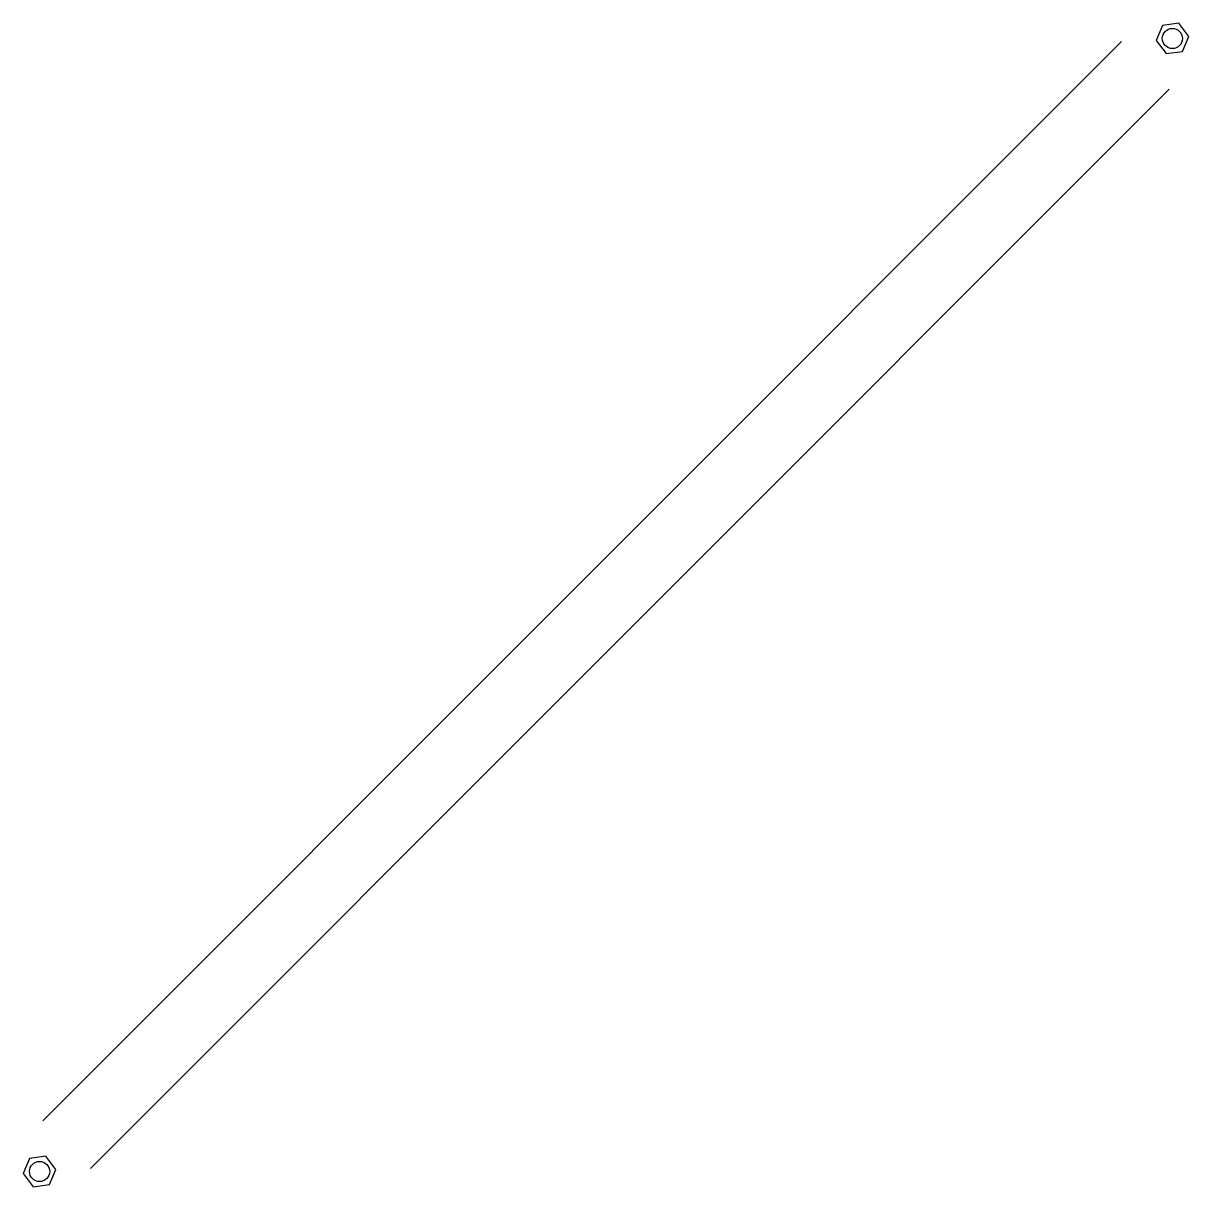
# Model space of a CAD drawing. Header units: millimetres. Extents: x 3677 to 4197, y 471 to 990.
import ezdxf

# ---------------------------------------------------------------- set-up
doc = ezdxf.new("R2010")
doc.units = ezdxf.units.MM
doc.linetypes.add('LIN0', pattern=[0])
doc.layers.add('MONTANTE', color=170, linetype='LIN0', lineweight=25)

# ---------------------------------------------------------------- blocks, each defined once
blk = doc.blocks.new('DI_TRAVESSA_D')
at = {"layer": 'MONTANTE'}
for p, q in [((482.6, 503.81), (1.41, 22.63)), ((503.81, 482.6), (22.63, 1.41))]:
    blk.add_line(p, q, dxfattribs=at)
for points in [[(500.77, 511.05), (497.95, 504.28), (502.4, 498.46), (509.68, 499.4), (512.5, 506.17), (508.05, 511.99), (500.77, 511.05)], [(-4.45, 5.83), (-7.27, -0.94), (-2.82, -6.77), (4.45, -5.83), (7.27, 0.94), (2.82, 6.77), (-4.45, 5.83)]]:
    blk.add_lwpolyline(points, dxfattribs=at)
for centre in [(505.22, 505.22), (0, 0)]:
    blk.add_circle(centre, 4.5, dxfattribs=at)

msp = doc.modelspace()

# ---------------------------------------------------------------- block references
msp.add_blockref('DI_TRAVESSA_D', (3684.72, 478.16))

doc.saveas('drawing.dxf')
